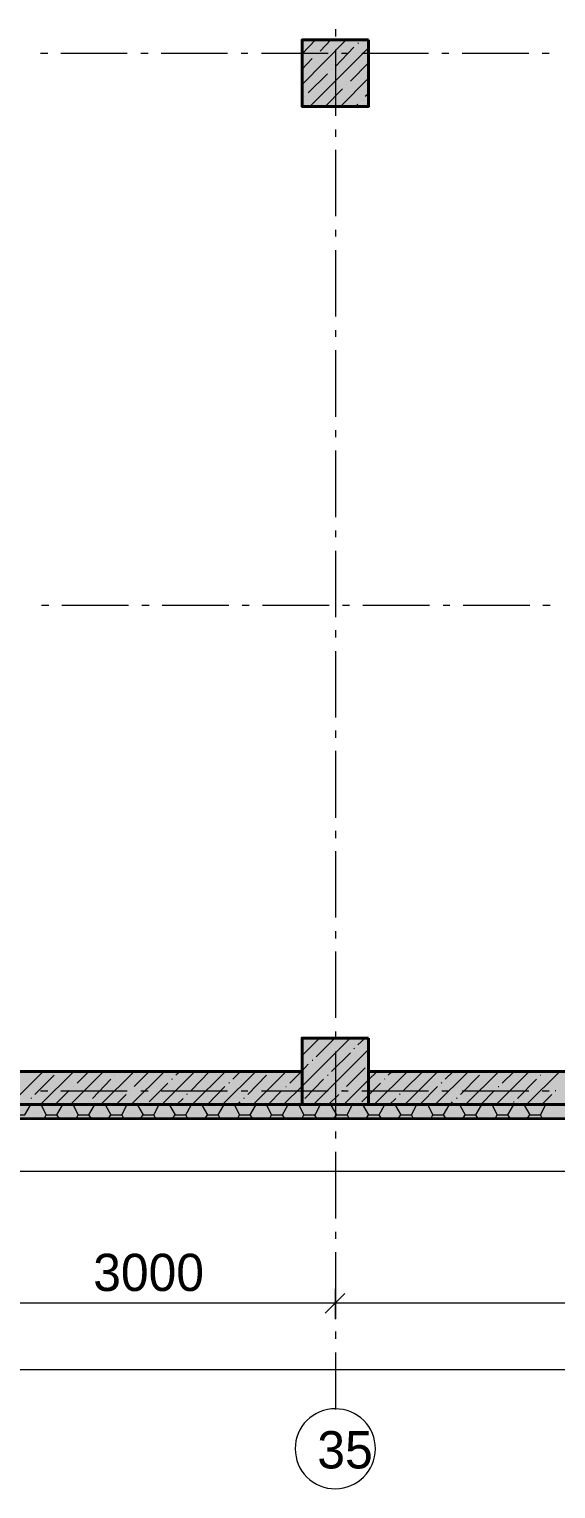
# Model space of a CAD drawing. Header units: millimetres. Extents: x -401725 to 250493, y 305116 to 802890.
# Drawn here: x -375114.54 to -375112.983, y 508974.714 to 508979.032 of the extents above; entities that cross this region are included whole.
import ezdxf

# ---------------------------------------------------------------- set-up
doc = ezdxf.new("R2010")
doc.units = ezdxf.units.MM
doc.layers.add('PDF _Геометрия', color=7, linetype='Continuous', true_color=0x1d1d1d)
doc.layers.add('PDF _Сплошная заливка', color=7, linetype='Continuous', true_color=0xffffff)
doc.layers.add('PDF _Текст', color=7, linetype='Continuous')

msp = doc.modelspace()

# ---------------------------------------------------------------- linework, layer by layer
at = {"layer": 'PDF _Геометрия', "color": 7, "lineweight": 9}
for points in [[(-375113.6347, 508979.0321), (-375113.6347, 508979.0105)], [(-375114.4847, 508978.9605), (-375114.5064, 508978.9605)], [(-375114.2497, 508978.9605), (-375114.4464, 508978.9605)], [(-375114.1881, 508978.9605), (-375114.2097, 508978.9605)], [(-375113.9531, 508978.9605), (-375114.1497, 508978.9605)], [(-375113.8931, 508978.9605), (-375113.9131, 508978.9605)], [(-375113.6564, 508978.9605), (-375113.8531, 508978.9605)], [(-375113.6347, 508978.9721), (-375113.6347, 508978.7755)], [(-375113.5964, 508978.9605), (-375113.6164, 508978.9605)], [(-375113.3597, 508978.9605), (-375113.5564, 508978.9605)], [(-375113.2997, 508978.9605), (-375113.3197, 508978.9605)], [(-375113.0631, 508978.9605), (-375113.2597, 508978.9605)], [(-375113.0031, 508978.9605), (-375113.0231, 508978.9605)], [(-375113.6347, 508978.7355), (-375113.6347, 508978.7138)], [(-375113.6347, 508978.6755), (-375113.6347, 508978.4788)], [(-375113.6347, 508978.4388), (-375113.6347, 508978.4188)], [(-375113.6347, 508978.3788), (-375113.6347, 508978.1821)], [(-375113.6347, 508978.1421), (-375113.6347, 508978.1221)], [(-375113.6347, 508978.0821), (-375113.6347, 508977.8855)], [(-375113.6347, 508977.8455), (-375113.6347, 508977.8255)], [(-375113.6347, 508977.7855), (-375113.6347, 508977.5888)], [(-375113.6347, 508977.5488), (-375113.6347, 508977.5288)], [(-375113.6347, 508977.4888), (-375113.6347, 508977.2921)], [(-375114.4814, 508977.3271), (-375114.5031, 508977.3271)], [(-375114.2464, 508977.3271), (-375114.4431, 508977.3271)], [(-375114.1847, 508977.3271), (-375114.2064, 508977.3271)], [(-375113.9497, 508977.3271), (-375114.1464, 508977.3271)], [(-375113.8897, 508977.3271), (-375113.9097, 508977.3271)], [(-375113.6531, 508977.3271), (-375113.8497, 508977.3271)], [(-375113.5931, 508977.3271), (-375113.6131, 508977.3271)], [(-375113.3564, 508977.3271), (-375113.5531, 508977.3271)], [(-375113.2964, 508977.3271), (-375113.3164, 508977.3271)], [(-375113.0597, 508977.3271), (-375113.2564, 508977.3271)], [(-375112.9997, 508977.3271), (-375113.0214, 508977.3271)], [(-375113.6347, 508977.2538), (-375113.6347, 508977.2321)], [(-375113.6347, 508977.1921), (-375113.6347, 508976.9955)], [(-375113.6347, 508976.9571), (-375113.6347, 508976.9355)], [(-375113.6347, 508976.8971), (-375113.6347, 508976.6988)], [(-375113.6347, 508976.6605), (-375113.6347, 508976.6388)], [(-375113.6347, 508976.6005), (-375113.6347, 508976.4038)], [(-375113.6347, 508976.3638), (-375113.6347, 508976.3421)], [(-375113.6347, 508976.3038), (-375113.6347, 508976.1071)], [(-375113.6347, 508976.0671), (-375113.6347, 508976.0471)], [(-375113.6347, 508976.0071), (-375113.6347, 508975.8105)], [(-375114.4847, 508975.8905), (-375114.5064, 508975.8905)], [(-375114.2497, 508975.8905), (-375114.4464, 508975.8905)], [(-375114.1881, 508975.8905), (-375114.2097, 508975.8905)], [(-375113.9531, 508975.8905), (-375114.1497, 508975.8905)], [(-375113.8931, 508975.8905), (-375113.9131, 508975.8905)], [(-375113.6564, 508975.8905), (-375113.8531, 508975.8905)], [(-375113.5964, 508975.8905), (-375113.6164, 508975.8905)], [(-375113.3597, 508975.8905), (-375113.5564, 508975.8905)], [(-375113.2997, 508975.8905), (-375113.3197, 508975.8905)], [(-375113.0631, 508975.8905), (-375113.2597, 508975.8905)], [(-375113.0031, 508975.8905), (-375113.0231, 508975.8905)], [(-375133.6947, 508975.807), (-375107.8953, 508975.807)], [(-375107.8946, 508975.8104), (-375133.694, 508975.8104)], [(-375113.6347, 508975.7705), (-375113.6347, 508975.7505)], [(-375113.6347, 508975.7105), (-375113.6347, 508975.5138)], [(-375114.9147, 508975.6538), (-375103.615, 508975.6538)], [(-375113.6347, 508975.4738), (-375113.6347, 508975.4538)], [(-375113.6347, 508975.4138), (-375113.6347, 508975.2171)], [(-375113.6347, 508975.2638), (-375113.6347, 508975.3055)], [(-375114.8164, 508975.2155), (-375114.8164, 508975.2638), (-375113.6348, 508975.2638)], [(-375113.6347, 508975.2155), (-375113.6347, 508975.2638), (-375111.2732, 508975.2638)], [(-375113.6347, 508975.1788), (-375113.6347, 508975.1571)], [(-375113.6347, 508975.1171), (-375113.6347, 508974.9488)], [(-375133.7031, 508975.0672), (-375104.7104, 508975.0672)]]:
    msp.add_lwpolyline(points, dxfattribs=at)
at = {"layer": 'PDF _Геометрия', "color": 7, "lineweight": 40}
for points in [[(-375113.5364, 508979.0004), (-375113.7331, 508979.0004), (-375113.7331, 508978.8038), (-375113.5364, 508978.8038)], [(-375113.5364, 508976.0471), (-375113.7331, 508976.0471), (-375113.7331, 508975.8505), (-375113.5364, 508975.8505)], [(-375114.7181, 508975.8505), (-375113.7331, 508975.8505), (-375113.7331, 508975.9488), (-375114.7181, 508975.9488)], [(-375113.5364, 508975.8505), (-375111.3715, 508975.8505), (-375111.3715, 508975.9488), (-375113.5364, 508975.9488)]]:
    msp.add_lwpolyline(points, close=True, dxfattribs=at)
at = {"layer": 'PDF _Геометрия', "lineweight": 9}
for points in [[(-375113.7331, 508978.9588), (-375113.6931, 508979.0004)], [(-375113.7331, 508978.8688), (-375113.6031, 508979.0004)], [(-375113.6797, 508978.9671), (-375113.6481, 508979.0004)], [(-375113.5681, 508978.9905), (-375113.5664, 508978.9905)], [(-375113.7331, 508978.9138), (-375113.7031, 508978.9454)], [(-375113.7097, 508978.8038), (-375113.5364, 508978.9771)], [(-375113.6914, 508978.9571), (-375113.6914, 508978.9571)], [(-375113.6347, 508978.9221), (-375113.5797, 508978.9788)], [(-375113.7147, 508978.8438), (-375113.6581, 508978.9004)], [(-375113.6464, 508978.9121), (-375113.6464, 508978.9121)], [(-375113.5897, 508978.8788), (-375113.5364, 508978.9321)], [(-375113.6647, 508978.8038), (-375113.6131, 508978.8554)], [(-375113.6197, 508978.8038), (-375113.5364, 508978.8871)], [(-375113.6014, 508978.8671), (-375113.6014, 508978.8671)], [(-375113.7247, 508978.8338), (-375113.7247, 508978.8338)], [(-375113.5747, 508978.8038), (-375113.5681, 508978.8105)], [(-375113.5564, 508978.8221), (-375113.5564, 508978.8221)], [(-375113.5464, 508978.8338), (-375113.5364, 508978.8421)], [(-375113.7331, 508975.9955), (-375113.6814, 508976.0471)], [(-375113.7331, 508975.9055), (-375113.5914, 508976.0471)], [(-375113.7331, 508976.0405), (-375113.7264, 508976.0471)], [(-375113.6914, 508975.9921), (-375113.6364, 508976.0471)], [(-375113.5681, 508976.0271), (-375113.5464, 508976.0471)], [(-375113.6997, 508975.8505), (-375113.5364, 508976.0138)], [(-375113.6464, 508975.9488), (-375113.5897, 508976.0038)], [(-375113.5797, 508976.0155), (-375113.5781, 508976.0171)], [(-375113.7331, 508975.9505), (-375113.7147, 508975.9705)], [(-375113.7031, 508975.9821), (-375113.7014, 508975.9821)], [(-375114.5964, 508975.8505), (-375114.4981, 508975.9488)], [(-375114.5231, 508975.8805), (-375114.4664, 508975.9371)], [(-375114.5064, 508975.8505), (-375114.4081, 508975.9488)], [(-375114.4547, 508975.9488), (-375114.4547, 508975.9488)], [(-375114.4181, 508975.8505), (-375114.3197, 508975.9488)], [(-375114.3981, 508975.9138), (-375114.3631, 508975.9488)], [(-375114.3531, 508975.8688), (-375114.2981, 508975.9254)], [(-375114.3281, 508975.8505), (-375114.2297, 508975.9488)], [(-375114.2864, 508975.9371), (-375114.2864, 508975.9371)], [(-375114.2747, 508975.9488), (-375114.2747, 508975.9488)], [(-375114.2381, 508975.8505), (-375114.1397, 508975.9488)], [(-375114.2297, 508975.9038), (-375114.1847, 508975.9488)], [(-375114.1481, 508975.8505), (-375114.0497, 508975.9488)], [(-375114.1181, 508975.9255), (-375114.1164, 508975.9271)], [(-375114.1064, 508975.9371), (-375114.0947, 508975.9488)], [(-375114.0614, 508975.8921), (-375114.0064, 508975.9488)], [(-375114.0581, 508975.8505), (-375113.9597, 508975.9488)], [(-375113.9681, 508975.8505), (-375113.8697, 508975.9488)], [(-375113.9381, 508975.9255), (-375113.9147, 508975.9488)], [(-375113.8931, 508975.8805), (-375113.8381, 508975.9371)], [(-375113.8781, 508975.8505), (-375113.7797, 508975.9488)], [(-375113.8264, 508975.9488), (-375113.8247, 508975.9488)], [(-375113.7697, 508975.9138), (-375113.7347, 508975.9488)], [(-375113.7247, 508975.8688), (-375113.6697, 508975.9254)], [(-375113.6581, 508975.9371), (-375113.6564, 508975.9371)], [(-375113.6097, 508975.8505), (-375113.5364, 508975.9238)], [(-375113.6014, 508975.9038), (-375113.5464, 508975.9588)], [(-375113.5364, 508975.9238), (-375113.5114, 508975.9488)], [(-375113.5197, 508975.8505), (-375113.4214, 508975.9488)], [(-375113.4897, 508975.9255), (-375113.4881, 508975.9271)], [(-375113.4781, 508975.9371), (-375113.4664, 508975.9488)], [(-375113.4331, 508975.8921), (-375113.3764, 508975.9488)], [(-375113.4297, 508975.8505), (-375113.3314, 508975.9488)], [(-375113.3397, 508975.8505), (-375113.2414, 508975.9488)], [(-375113.3097, 508975.9255), (-375113.2864, 508975.9488)], [(-375113.2647, 508975.8805), (-375113.2081, 508975.9371)], [(-375113.2497, 508975.8505), (-375113.1514, 508975.9488)], [(-375113.1981, 508975.9488), (-375113.1964, 508975.9488)], [(-375113.1597, 508975.8505), (-375113.0614, 508975.9488)], [(-375113.1414, 508975.9138), (-375113.1064, 508975.9488)], [(-375113.0964, 508975.8688), (-375113.0397, 508975.9254)], [(-375113.0697, 508975.8505), (-375112.9714, 508975.9488)], [(-375113.0297, 508975.9371), (-375113.0281, 508975.9371)], [(-375113.0181, 508975.9488), (-375113.0164, 508975.9488)], [(-375114.4631, 508975.8505), (-375114.4214, 508975.8921)], [(-375114.4097, 508975.9038), (-375114.4097, 508975.9038)], [(-375114.2831, 508975.8505), (-375114.2531, 508975.8805)], [(-375114.2414, 508975.8921), (-375114.2414, 508975.8921)], [(-375114.1847, 508975.8588), (-375114.1297, 508975.9138)], [(-375114.0731, 508975.8805), (-375114.0731, 508975.8821)], [(-375114.0131, 508975.8505), (-375113.9614, 508975.9038)], [(-375113.9497, 508975.9138), (-375113.9481, 508975.9155)], [(-375113.8331, 508975.8505), (-375113.7931, 508975.8921)], [(-375113.7881, 508975.8505), (-375113.7331, 508975.9054)], [(-375113.7814, 508975.9038), (-375113.7797, 508975.9038)], [(-375113.6547, 508975.8505), (-375113.6247, 508975.8805)], [(-375113.6131, 508975.8921), (-375113.6114, 508975.8921)], [(-375113.5564, 508975.8588), (-375113.5364, 508975.8788)], [(-375113.5364, 508975.8788), (-375113.5014, 508975.9138)], [(-375113.4447, 508975.8805), (-375113.4431, 508975.8821)], [(-375113.3847, 508975.8505), (-375113.3331, 508975.9038)], [(-375113.3214, 508975.9138), (-375113.3197, 508975.9155)], [(-375113.2047, 508975.8505), (-375113.1647, 508975.8921)], [(-375113.1531, 508975.9038), (-375113.1514, 508975.9038)], [(-375113.0247, 508975.8505), (-375112.9947, 508975.8805)], [(-375112.9847, 508975.8921), (-375112.9831, 508975.8921)], [(-375114.5997, 508975.8505), (-375114.5997, 508975.8488), (-375114.5847, 508975.8205), (-375114.5531, 508975.8205), (-375114.5364, 508975.8488)], [(-375114.5381, 508975.8505), (-375114.5364, 508975.8488), (-375114.5047, 508975.8488)], [(-375114.5331, 508975.8688), (-375114.5331, 508975.8705)], [(-375114.5047, 508975.8505), (-375114.5047, 508975.8488), (-375114.4897, 508975.8205), (-375114.4581, 508975.8205)], [(-375114.4514, 508975.8105), (-375114.4581, 508975.8205), (-375114.4414, 508975.8488)], [(-375114.4431, 508975.8505), (-375114.4414, 508975.8488), (-375114.4097, 508975.8488)], [(-375114.4081, 508975.8505), (-375114.4097, 508975.8488), (-375114.3947, 508975.8205), (-375114.3631, 508975.8205)], [(-375114.3647, 508975.8588), (-375114.3647, 508975.8588)], [(-375114.3564, 508975.8105), (-375114.3631, 508975.8205), (-375114.3464, 508975.8488)], [(-375114.3481, 508975.8505), (-375114.3464, 508975.8488), (-375114.3147, 508975.8488), (-375114.3131, 508975.8505)], [(-375114.3147, 508975.8488), (-375114.2981, 508975.8205), (-375114.2664, 508975.8205), (-375114.2614, 508975.8105)], [(-375114.2664, 508975.8205), (-375114.2514, 508975.8488)], [(-375114.2531, 508975.8505), (-375114.2514, 508975.8488), (-375114.2197, 508975.8488), (-375114.2181, 508975.8505)], [(-375114.2197, 508975.8488), (-375114.2031, 508975.8205), (-375114.1714, 508975.8205)], [(-375114.1664, 508975.8105), (-375114.1714, 508975.8205), (-375114.1564, 508975.8488)], [(-375114.1564, 508975.8505), (-375114.1564, 508975.8488), (-375114.1247, 508975.8488)], [(-375114.1231, 508975.8505), (-375114.1247, 508975.8488), (-375114.1081, 508975.8205), (-375114.0764, 508975.8205)], [(-375114.1031, 508975.8505), (-375114.0847, 508975.8688)], [(-375114.0714, 508975.8105), (-375114.0764, 508975.8205), (-375114.0614, 508975.8488)], [(-375114.0614, 508975.8505), (-375114.0614, 508975.8488), (-375114.0297, 508975.8488)], [(-375114.0297, 508975.8488), (-375114.0281, 508975.8505)], [(-375114.0297, 508975.8488), (-375114.0131, 508975.8205), (-375113.9814, 508975.8205), (-375113.9764, 508975.8105)], [(-375113.9814, 508975.8205), (-375113.9647, 508975.8488)], [(-375113.9664, 508975.8505), (-375113.9647, 508975.8488), (-375113.9331, 508975.8488)], [(-375113.9331, 508975.8505), (-375113.9331, 508975.8488), (-375113.9181, 508975.8205), (-375113.8864, 508975.8205), (-375113.8697, 508975.8488)], [(-375113.9231, 508975.8505), (-375113.9164, 508975.8588)], [(-375113.9047, 508975.8688), (-375113.9047, 508975.8705)], [(-375113.8714, 508975.8505), (-375113.8697, 508975.8488), (-375113.8381, 508975.8488)], [(-375113.8381, 508975.8505), (-375113.8381, 508975.8488), (-375113.8231, 508975.8205), (-375113.7914, 508975.8205)], [(-375113.7847, 508975.8105), (-375113.7914, 508975.8205), (-375113.7747, 508975.8488)], [(-375113.7764, 508975.8505), (-375113.7747, 508975.8488), (-375113.7431, 508975.8488)], [(-375113.7414, 508975.8505), (-375113.7431, 508975.8488), (-375113.7281, 508975.8205), (-375113.6947, 508975.8205)], [(-375113.7364, 508975.8588), (-375113.7347, 508975.8588)], [(-375113.6947, 508975.8205), (-375113.6797, 508975.8488)], [(-375113.6814, 508975.8505), (-375113.6797, 508975.8488), (-375113.6481, 508975.8488), (-375113.6464, 508975.8505)], [(-375113.6481, 508975.8488), (-375113.6314, 508975.8205), (-375113.5997, 508975.8205), (-375113.5947, 508975.8105)], [(-375113.5997, 508975.8205), (-375113.5847, 508975.8488)], [(-375113.5864, 508975.8505), (-375113.5847, 508975.8488), (-375113.5531, 508975.8488), (-375113.5514, 508975.8505)], [(-375113.5531, 508975.8488), (-375113.5364, 508975.8205), (-375113.5047, 508975.8205)], [(-375113.4997, 508975.8105), (-375113.5047, 508975.8205), (-375113.4897, 508975.8488)], [(-375113.4897, 508975.8505), (-375113.4897, 508975.8488), (-375113.4581, 508975.8488)], [(-375113.4747, 508975.8505), (-375113.4564, 508975.8688)], [(-375113.4564, 508975.8505), (-375113.4581, 508975.8488), (-375113.4414, 508975.8205), (-375113.4097, 508975.8205)], [(-375113.4047, 508975.8105), (-375113.4097, 508975.8205), (-375113.3947, 508975.8488)], [(-375113.3947, 508975.8505), (-375113.3947, 508975.8488), (-375113.3614, 508975.8488)], [(-375113.3614, 508975.8488), (-375113.3614, 508975.8505)], [(-375113.3614, 508975.8488), (-375113.3464, 508975.8205), (-375113.3147, 508975.8205), (-375113.2981, 508975.8488)], [(-375113.2997, 508975.8505), (-375113.2981, 508975.8488), (-375113.2664, 508975.8488)], [(-375113.2947, 508975.8505), (-375113.2881, 508975.8588)], [(-375113.2764, 508975.8688), (-375113.2747, 508975.8705)], [(-375113.2664, 508975.8505), (-375113.2664, 508975.8488), (-375113.2514, 508975.8205), (-375113.2197, 508975.8205), (-375113.2031, 508975.8488)], [(-375113.2047, 508975.8505), (-375113.2031, 508975.8488), (-375113.1714, 508975.8488)], [(-375113.1697, 508975.8505), (-375113.1714, 508975.8488), (-375113.1564, 508975.8205), (-375113.1247, 508975.8205)], [(-375113.1181, 508975.8105), (-375113.1247, 508975.8205), (-375113.1081, 508975.8488)], [(-375113.1097, 508975.8505), (-375113.1081, 508975.8488), (-375113.0764, 508975.8488)], [(-375113.1081, 508975.8588), (-375113.1064, 508975.8588)], [(-375113.0747, 508975.8505), (-375113.0764, 508975.8488), (-375113.0597, 508975.8205), (-375113.0281, 508975.8205)], [(-375113.0231, 508975.8105), (-375113.0281, 508975.8205), (-375113.0131, 508975.8488)], [(-375113.0147, 508975.8505), (-375113.0131, 508975.8488), (-375112.9814, 508975.8488), (-375112.9797, 508975.8505)], [(-375114.4947, 508975.8105), (-375114.4897, 508975.8205)], [(-375114.3997, 508975.8105), (-375114.3947, 508975.8205)], [(-375114.3047, 508975.8105), (-375114.2981, 508975.8205)], [(-375114.2097, 508975.8105), (-375114.2031, 508975.8205)], [(-375114.1147, 508975.8105), (-375114.1081, 508975.8205)], [(-375114.0181, 508975.8105), (-375114.0131, 508975.8205)], [(-375113.9231, 508975.8105), (-375113.9181, 508975.8205)], [(-375113.8797, 508975.8105), (-375113.8864, 508975.8205)], [(-375113.8281, 508975.8105), (-375113.8231, 508975.8205)], [(-375113.7331, 508975.8105), (-375113.7281, 508975.8205)], [(-375113.6897, 508975.8105), (-375113.6964, 508975.8205)], [(-375113.6381, 508975.8105), (-375113.6314, 508975.8205)], [(-375113.5431, 508975.8105), (-375113.5364, 508975.8205)], [(-375113.4481, 508975.8105), (-375113.4414, 508975.8205)], [(-375113.3514, 508975.8105), (-375113.3464, 508975.8205)], [(-375113.3081, 508975.8105), (-375113.3147, 508975.8205)], [(-375113.2564, 508975.8105), (-375113.2514, 508975.8205)], [(-375113.2131, 508975.8105), (-375113.2197, 508975.8205)], [(-375113.1614, 508975.8105), (-375113.1564, 508975.8205)], [(-375113.0664, 508975.8105), (-375113.0597, 508975.8205)]]:
    msp.add_lwpolyline(points, dxfattribs=at)
at = {"layer": 'PDF _Геометрия', "color": 7, "lineweight": 9}
msp.add_lwpolyline([(-375133.694, 508975.8504), (-375107.8946, 508975.8504)], close=True, dxfattribs=at)
at = {"layer": 'PDF _Геометрия', "color": 7, "lineweight": 18}
msp.add_lwpolyline([(-375113.6064, 508975.2921), (-375113.6347, 508975.2638), (-375113.6647, 508975.2338)], dxfattribs=at)
at = {"layer": 'PDF _Геометрия', "color": 7, "lineweight": 9}
msp.add_lwpolyline([(-375113.6347, 508974.9504, 0.422535), (-375113.7531, 508974.8321, 0.417263), (-375113.6347, 508974.7138, 0.411972), (-375113.5164, 508974.8321, 0.417263)], format="xyb", close=True, dxfattribs=at)
at = {"layer": 'PDF _Сплошная заливка', "lineweight": 5, "transparency": 33554559}
for points in [[(-375113.734, 508979.0009), (-375113.734, 508978.8043), (-375113.5373, 508979.0009), (-375113.5373, 508978.8043)], [(-375113.734, 508976.0477), (-375113.734, 508975.8511), (-375113.5373, 508976.0477), (-375113.5373, 508975.8511)], [(-375114.719, 508975.9494), (-375114.719, 508975.8511), (-375113.734, 508975.9494), (-375113.734, 508975.8511)], [(-375113.5373, 508975.9494), (-375113.5373, 508975.8511), (-375111.3724, 508975.9494), (-375111.3724, 508975.8511)], [(-375133.6947, 508975.8504), (-375107.8953, 508975.8504), (-375133.6947, 508975.8104), (-375107.8953, 508975.8104)]]:
    msp.add_solid(points, dxfattribs=at)

# ---------------------------------------------------------------- texts
at = {"layer": 'PDF _Текст', "attachment_point": 4, "style": ''}
for s, insert, char_height in [('3000', (-375114.3505, 508975.3533), 0.11009), ('35', (-375113.6881, 508974.8284), 0.11034)]:
    msp.add_mtext(s, dxfattribs=dict(at, insert=insert, char_height=char_height))

doc.saveas('drawing.dxf')
